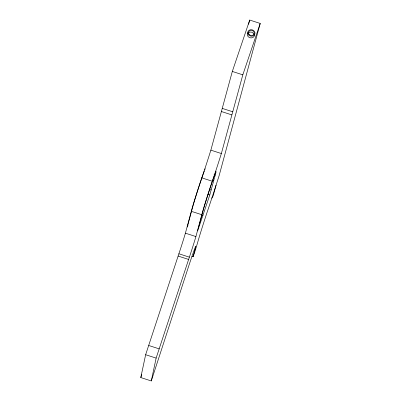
<?xml version="1.0" encoding="UTF-8"?>
<svg xmlns="http://www.w3.org/2000/svg" width="401" height="401" viewBox="0 0 401 401"><rect width="100%" height="100%" fill="white"/><g stroke="black" fill="none" stroke-linecap="round" stroke-linejoin="round"><path stroke-width="0.6" d="M193.092 256.74L195.813 246.655A26.672 0.697 -72.1 0 0 188.706 266.079L151.287 380.95L140.786 377.562L145.638 354.715L178.876 253.768A18.391 0.481 -72.1 0 0 185.402 233.171L191.302 211.322A22.872 0.596 -72.1 0 1 201.803 177.859A31.268 0.817 -72.1 0 0 210.861 150.149L232.319 71.443L249.713 20.05L260.214 23.438L219.177 175.463A57.478 1.504 -72.1 0 1 206.766 213.272A29.448 0.772 -72.1 0 0 197.558 242.79A9.664 0.251 -72.1 0 1 193.092 256.74L191.924 256.364M151.287 380.95L156.134 358.103L189.372 257.161A18.391 0.481 -72.1 0 0 195.904 236.565L201.798 214.71A22.872 0.596 -72.1 0 1 212.299 181.247A31.268 0.817 -72.1 0 0 221.357 153.543L242.816 74.837L260.214 23.438M187.302 226.921L192.585 207.347A21.413 0.561 -72.1 0 1 193.472 204.199M248.575 24.271L249.713 20.05M215.222 175.122A22.802 0.596 -72.1 0 0 211.994 182.38A21.413 0.561 -72.1 0 0 203.086 210.736L197.643 230.906L209.783 194.991L215.222 175.122L214.054 174.746M216.039 185.252L213.187 195.803L211.803 198.229M140.786 377.562L141.759 374.584M187.347 226.931L187.969 225.172M232.319 71.443L242.816 74.837M222.334 108.42L232.836 111.814M221.297 111.493L231.793 114.881M210.861 150.149L221.357 153.543M212.465 180.38L213.633 180.756M201.803 177.859L212.299 181.247M209.392 189.387L211.142 189.949M208.034 194.43L209.783 194.991M191.302 211.322L201.798 214.71M201.257 215.091L203.006 215.658M185.402 233.171L195.904 236.565M178.876 253.768L189.372 257.161M178.104 256.049L188.6 259.437M148.756 345.502L159.252 348.89M145.638 354.715L156.134 358.103M193.613 203.723A21.413 0.561 -72.1 0 1 201.497 178.986A22.802 0.596 -72.1 0 1 204.355 170.876M204.831 169.638A22.802 0.596 -72.1 0 1 205.192 168.766M254.455 34.075A3.679 3.238 15.1 0 1 250.329 37.824A3.679 3.238 15.1 0 1 247.793 32.747M248.455 33.148A2.897 2.551 15.1 0 1 251.357 32.115A2.897 2.551 15.1 0 1 253.698 34.195M248.71 35.042A3.679 3.238 15.1 0 0 254.856 34.08A3.679 3.238 15.1 0 0 250.51 29.724A3.679 3.238 15.1 0 0 248.71 35.042M249.272 34.601A2.897 2.551 15.1 0 0 254.114 33.839A2.897 2.551 15.1 0 0 250.69 30.411A2.897 2.551 15.1 0 0 249.272 34.601"/></g></svg>
